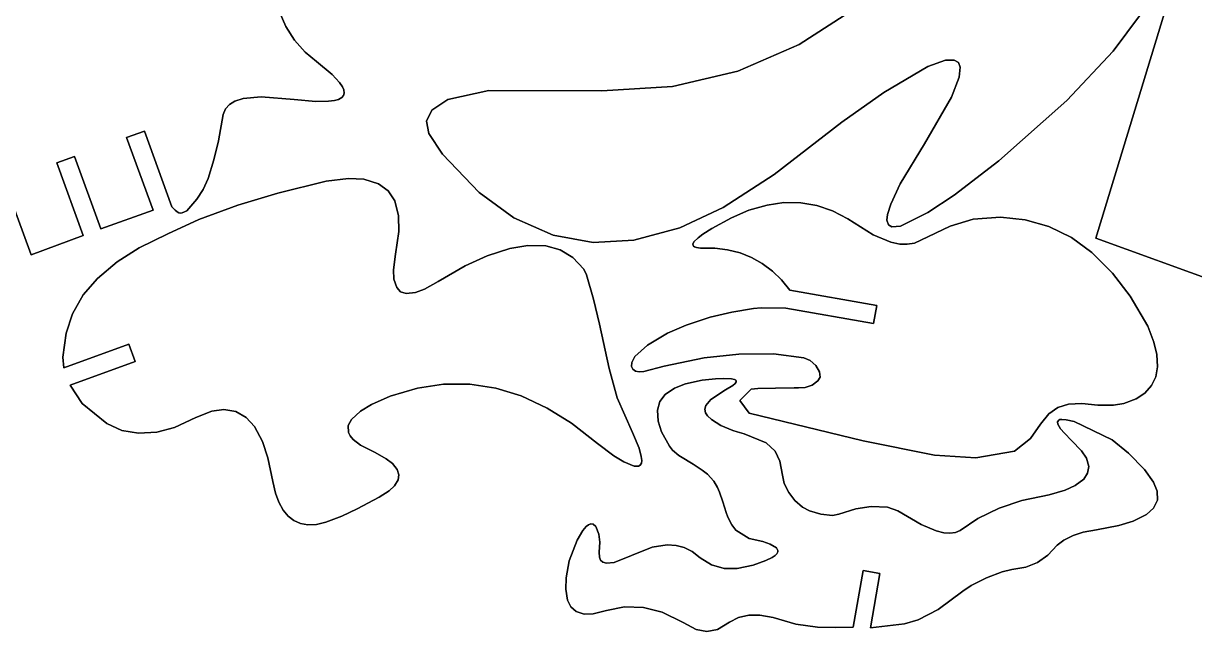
# Model space of a CAD drawing. Extents: x -1 to 600, y 1 to 926.
# Drawn here: x 203 to 395.9, y 307.5 to 407.8 of the extents above; entities that cross this region are included whole.
import ezdxf

# ---------------------------------------------------------------- set-up
doc = ezdxf.new("R2010")
doc.units = 0
doc.layers.add('EXPLORER_DEFAULT', color=253, linetype='CONTINUOUS')

# ---------------------------------------------------------------- blocks, each defined once
blk = doc.blocks.new('A_MODEL_SPACE')
at = {"layer": 'EXPLORER_DEFAULT'}
for p, q in [((392.685577, 415.113403), (379.635315, 372.357147)), ((379.635315, 372.357147), (392.685577, 415.113403)), ((382.526123, 403.171478), (389.137146, 412.079407)), ((389.137146, 412.079407), (382.526123, 403.171478)), ((246.217789, 407.273193), (244.92981, 410.164368)), ((244.92981, 410.164368), (246.217789, 407.273193)), ((340.644348, 410.677673), (330.792603, 404.281982)), ((330.792603, 404.281982), (340.644348, 410.677673)), ((247.620529, 405.007751), (246.217789, 407.273193)), ((246.217789, 407.273193), (247.620529, 405.007751)), ((249.355118, 402.999969), (247.620529, 405.007751)), ((247.620529, 405.007751), (249.355118, 402.999969)), ((330.792603, 404.281982), (320.658325, 399.912567)), ((320.658325, 399.912567), (330.792603, 404.281982)), ((251.236496, 401.475952), (249.355118, 402.999969)), ((249.355118, 402.999969), (251.236496, 401.475952)), ((253.828125, 399.343964), (251.236496, 401.475952)), ((251.236496, 401.475952), (253.828125, 399.343964)), ((351.972229, 400.67041), (354.899078, 401.713348)), ((354.899078, 401.713348), (351.972229, 400.67041)), ((354.899078, 401.713348), (356.33783, 401.726318)), ((356.33783, 401.726318), (354.899078, 401.713348)), ((356.33783, 401.726318), (357.00589, 401.324005)), ((357.00589, 401.324005), (356.33783, 401.726318)), ((374.868164, 395.056396), (382.526123, 403.171478)), ((382.526123, 403.171478), (374.868164, 395.056396)), ((320.658325, 399.912567), (309.921204, 397.367523)), ((309.921204, 397.367523), (320.658325, 399.912567)), ((344.735596, 396.372498), (351.972229, 400.67041)), ((351.972229, 400.67041), (344.735596, 396.372498)), ((357.00589, 401.324005), (357.29306, 400.56134)), ((357.29306, 400.56134), (357.00589, 401.324005)), ((357.29306, 400.56134), (357.129425, 398.894867)), ((357.129425, 398.894867), (357.29306, 400.56134)), ((255.048386, 398.048248), (253.828125, 399.343964)), ((253.828125, 399.343964), (255.048386, 398.048248)), ((255.547714, 397.316223), (255.048386, 398.048248)), ((255.048386, 398.048248), (255.547714, 397.316223)), ((357.129425, 398.894867), (355.882294, 395.609955)), ((355.882294, 395.609955), (357.129425, 398.894867)), ((239.177109, 395.38147), (242.104416, 395.663452)), ((242.104416, 395.663452), (239.177109, 395.38147)), ((242.104416, 395.663452), (247.538467, 395.240295)), ((247.538467, 395.240295), (242.104416, 395.663452)), ((255.412338, 395.547424), (255.702667, 395.866394)), ((255.702667, 395.866394), (255.412338, 395.547424)), ((255.770218, 396.801575), (255.547714, 397.316223)), ((255.547714, 397.316223), (255.770218, 396.801575)), ((255.702667, 395.866394), (255.828842, 396.268982)), ((255.828842, 396.268982), (255.702667, 395.866394)), ((255.828842, 396.268982), (255.770218, 396.801575)), ((255.770218, 396.801575), (255.828842, 396.268982)), ((279.640747, 396.718567), (272.894928, 395.230865)), ((272.894928, 395.230865), (279.640747, 396.718567)), ((298.28006, 396.635437), (279.640747, 396.718567)), ((279.640747, 396.718567), (298.28006, 396.635437)), ((309.921204, 397.367523), (298.28006, 396.635437)), ((298.28006, 396.635437), (309.921204, 397.367523)), ((337.803009, 391.480804), (344.735596, 396.372498)), ((344.735596, 396.372498), (337.803009, 391.480804)), ((355.882294, 395.609955), (351.426605, 387.917114)), ((351.426605, 387.917114), (355.882294, 395.609955)), ((236.227798, 393.669098), (236.894272, 394.418915)), ((236.894272, 394.418915), (236.227798, 393.669098)), ((236.894272, 394.418915), (237.780106, 394.943207)), ((237.780106, 394.943207), (236.894272, 394.418915)), ((237.780106, 394.943207), (239.177109, 395.38147)), ((239.177109, 395.38147), (237.780106, 394.943207)), ((247.538467, 395.240295), (251.161774, 394.908142)), ((251.161774, 394.908142), (247.538467, 395.240295)), ((251.161774, 394.908142), (253.199371, 394.93042)), ((253.199371, 394.93042), (251.161774, 394.908142)), ((253.199371, 394.93042), (254.207626, 395.06427)), ((254.207626, 395.06427), (253.199371, 394.93042)), ((254.207626, 395.06427), (254.845718, 395.242676)), ((254.845718, 395.242676), (254.207626, 395.06427)), ((254.845718, 395.242676), (255.412338, 395.547424)), ((255.412338, 395.547424), (254.845718, 395.242676)), ((272.894928, 395.230865), (270.229828, 393.458832)), ((270.229828, 393.458832), (272.894928, 395.230865)), ((363.701233, 385.109406), (374.868164, 395.056396)), ((374.868164, 395.056396), (363.701233, 385.109406)), ((235.073563, 388.380066), (235.876648, 392.767578)), ((235.876648, 392.767578), (235.073563, 388.380066)), ((235.876648, 392.767578), (236.227798, 393.669098)), ((236.227798, 393.669098), (235.876648, 392.767578)), ((270.229828, 393.458832), (269.390564, 391.660614)), ((269.390564, 391.660614), (270.229828, 393.458832)), ((219.954147, 388.951294), (222.878403, 390.012299)), ((222.878403, 390.012299), (219.954147, 388.951294)), ((222.878403, 390.012299), (227.430374, 377.532257)), ((227.430374, 377.532257), (222.878403, 390.012299)), ((269.390564, 391.660614), (269.755798, 389.587158)), ((269.755798, 389.587158), (269.390564, 391.660614)), ((326.639008, 382.872375), (337.803009, 391.480804)), ((337.803009, 391.480804), (326.639008, 382.872375)), ((224.307709, 376.943542), (219.954147, 388.951294)), ((219.954147, 388.951294), (224.307709, 376.943542)), ((234.339157, 385.260162), (235.073563, 388.380066)), ((235.073563, 388.380066), (234.339157, 385.260162)), ((269.755798, 389.587158), (272.011658, 386.178375)), ((272.011658, 386.178375), (269.755798, 389.587158)), ((351.426605, 387.917114), (347.425598, 381.292572)), ((347.425598, 381.292572), (351.426605, 387.917114)), ((272.011658, 386.178375), (278.047974, 379.870972)), ((278.047974, 379.870972), (272.011658, 386.178375)), ((208.473999, 384.770935), (211.378067, 385.843384)), ((211.378067, 385.843384), (208.473999, 384.770935)), ((212.814835, 372.814423), (208.473999, 384.770935)), ((208.473999, 384.770935), (212.814835, 372.814423)), ((211.378067, 385.843384), (215.73439, 373.877045)), ((215.73439, 373.877045), (211.378067, 385.843384)), ((233.384338, 382.210022), (234.339157, 385.260162)), ((234.339157, 385.260162), (233.384338, 382.210022)), ((356.293091, 379.464203), (363.701233, 385.109406)), ((363.701233, 385.109406), (356.293091, 379.464203)), ((232.572723, 380.36618), (233.384338, 382.210022)), ((233.384338, 382.210022), (232.572723, 380.36618)), ((256.503632, 382.212067), (252.812668, 381.770691)), ((252.812668, 381.770691), (256.503632, 382.212067)), ((259.057739, 382.075134), (256.503632, 382.212067)), ((256.503632, 382.212067), (259.057739, 382.075134)), ((318.256317, 377.400269), (326.639008, 382.872375)), ((326.639008, 382.872375), (318.256317, 377.400269)), ((199.839127, 381.63324), (204.211349, 369.629059)), ((204.211349, 369.629059), (199.839127, 381.63324)), ((231.548706, 378.808685), (232.572723, 380.36618)), ((232.572723, 380.36618), (231.548706, 378.808685)), ((252.812668, 381.770691), (244.874786, 379.786255)), ((244.874786, 379.786255), (252.812668, 381.770691)), ((261.438385, 381.334961), (259.057739, 382.075134)), ((259.057739, 382.075134), (261.438385, 381.334961)), ((263.046783, 380.162811), (261.438385, 381.334961)), ((261.438385, 381.334961), (263.046783, 380.162811)), ((347.425598, 381.292572), (345.85553, 377.977875)), ((345.85553, 377.977875), (347.425598, 381.292572)), ((229.867325, 376.869171), (231.548706, 378.808685)), ((231.548706, 378.808685), (229.867325, 376.869171)), ((244.874786, 379.786255), (238.306763, 377.790863)), ((238.306763, 377.790863), (244.874786, 379.786255)), ((264.13559, 378.492981), (263.046783, 380.162811)), ((263.046783, 380.162811), (264.13559, 378.492981)), ((264.779816, 376.033691), (264.13559, 378.492981)), ((264.13559, 378.492981), (264.779816, 376.033691)), ((278.047974, 379.870972), (283.786499, 375.70108)), ((283.786499, 375.70108), (278.047974, 379.870972)), ((351.992828, 376.574036), (356.293091, 379.464203)), ((356.293091, 379.464203), (351.992828, 376.574036)), ((215.73439, 373.877045), (224.307709, 376.943542)), ((224.307709, 376.943542), (215.73439, 373.877045)), ((227.430374, 377.532257), (227.938248, 376.950012)), ((227.938248, 376.950012), (227.430374, 377.532257)), ((227.938248, 376.950012), (228.282455, 376.666473)), ((228.282455, 376.666473), (227.938248, 376.950012)), ((228.282455, 376.666473), (228.551758, 376.536713)), ((228.551758, 376.536713), (228.282455, 376.666473)), ((228.551758, 376.536713), (228.83403, 376.487885)), ((228.83403, 376.487885), (228.551758, 376.536713)), ((228.83403, 376.487885), (229.121582, 376.516022)), ((229.121582, 376.516022), (228.83403, 376.487885)), ((229.121582, 376.516022), (229.867325, 376.869171)), ((229.867325, 376.869171), (229.121582, 376.516022)), ((238.306763, 377.790863), (231.875443, 375.407867)), ((231.875443, 375.407867), (238.306763, 377.790863)), ((311.100189, 374.048096), (318.256317, 377.400269)), ((318.256317, 377.400269), (311.100189, 374.048096)), ((319.606506, 375.710693), (322.498657, 376.94165)), ((322.498657, 376.94165), (319.606506, 375.710693)), ((322.498657, 376.94165), (325.510406, 377.812714)), ((325.510406, 377.812714), (322.498657, 376.94165)), ((325.510406, 377.812714), (328.26825, 378.212402)), ((328.26825, 378.212402), (325.510406, 377.812714)), ((328.26825, 378.212402), (331.048615, 378.190338)), ((331.048615, 378.190338), (328.26825, 378.212402)), ((331.048615, 378.190338), (333.699677, 377.739044)), ((333.699677, 377.739044), (331.048615, 378.190338)), ((333.699677, 377.739044), (336.244873, 376.865936)), ((336.244873, 376.865936), (333.699677, 377.739044)), ((336.244873, 376.865936), (338.792938, 375.521576)), ((338.792938, 375.521576), (336.244873, 376.865936)), ((345.85553, 377.977875), (345.313812, 376.241455)), ((345.313812, 376.241455), (345.85553, 377.977875)), ((347.501587, 374.310272), (351.992828, 376.574036)), ((351.992828, 376.574036), (347.501587, 374.310272)), ((231.875443, 375.407867), (226.741348, 373.069611)), ((226.741348, 373.069611), (231.875443, 375.407867)), ((264.82251, 373.428345), (264.779816, 376.033691)), ((264.779816, 376.033691), (264.82251, 373.428345)), ((283.786499, 375.70108), (290.227753, 372.861115)), ((290.227753, 372.861115), (283.786499, 375.70108)), ((316.39093, 373.926849), (319.606506, 375.710693)), ((319.606506, 375.710693), (316.39093, 373.926849)), ((338.792938, 375.521576), (342.998596, 372.879089)), ((342.998596, 372.879089), (338.792938, 375.521576)), ((345.313812, 376.241455), (345.229919, 375.317596)), ((345.229919, 375.317596), (345.313812, 376.241455)), ((345.229919, 375.317596), (345.498016, 374.557617)), ((345.498016, 374.557617), (345.229919, 375.317596)), ((345.498016, 374.557617), (346.04425, 374.196869)), ((346.04425, 374.196869), (345.498016, 374.557617)), ((355.669525, 374.333191), (359.451691, 375.463196)), ((359.451691, 375.463196), (355.669525, 374.333191)), ((359.451691, 375.463196), (363.943665, 375.787964)), ((363.943665, 375.787964), (359.451691, 375.463196)), ((363.943665, 375.787964), (367.99762, 375.396423)), ((367.99762, 375.396423), (363.943665, 375.787964)), ((367.99762, 375.396423), (371.908905, 374.284332)), ((371.908905, 374.284332), (367.99762, 375.396423)), ((204.211349, 369.629059), (212.814835, 372.814423)), ((212.814835, 372.814423), (204.211349, 369.629059)), ((226.741348, 373.069611), (222.016891, 370.752991)), ((222.016891, 370.752991), (226.741348, 373.069611)), ((264.256836, 369.687805), (264.82251, 373.428345)), ((264.82251, 373.428345), (264.256836, 369.687805)), ((290.227753, 372.861115), (296.81601, 371.657654)), ((296.81601, 371.657654), (290.227753, 372.861115)), ((303.528778, 372.011627), (311.100189, 374.048096)), ((311.100189, 374.048096), (303.528778, 372.011627)), ((314.111176, 372.427765), (314.920532, 373.02066)), ((314.920532, 373.02066), (314.111176, 372.427765)), ((314.920532, 373.02066), (316.39093, 373.926849)), ((316.39093, 373.926849), (314.920532, 373.02066)), ((342.998596, 372.879089), (345.856842, 371.702576)), ((345.856842, 371.702576), (342.998596, 372.879089)), ((346.04425, 374.196869), (347.501587, 374.310272)), ((347.501587, 374.310272), (346.04425, 374.196869)), ((350.805542, 371.997894), (355.669525, 374.333191)), ((355.669525, 374.333191), (350.805542, 371.997894)), ((371.908905, 374.284332), (375.643677, 372.437164)), ((375.643677, 372.437164), (371.908905, 374.284332)), ((222.016891, 370.752991), (218.406952, 368.459869)), ((218.406952, 368.459869), (222.016891, 370.752991)), ((283.129639, 370.650269), (279.375763, 369.418304)), ((279.375763, 369.418304), (283.129639, 370.650269)), ((286.074158, 371.15036), (283.129639, 370.650269)), ((283.129639, 370.650269), (286.074158, 371.15036)), ((289.025024, 371.072662), (286.074158, 371.15036)), ((286.074158, 371.15036), (289.025024, 371.072662)), ((291.389435, 370.422699), (289.025024, 371.072662)), ((289.025024, 371.072662), (291.389435, 370.422699)), ((296.81601, 371.657654), (303.528778, 372.011627)), ((303.528778, 372.011627), (296.81601, 371.657654)), ((313.26889, 371.387512), (313.424286, 371.739349)), ((313.424286, 371.739349), (313.26889, 371.387512)), ((313.38681, 371.039459), (313.26889, 371.387512)), ((313.26889, 371.387512), (313.38681, 371.039459)), ((313.552063, 370.922974), (313.38681, 371.039459)), ((313.38681, 371.039459), (313.552063, 370.922974)), ((313.424286, 371.739349), (314.111176, 372.427765)), ((314.111176, 372.427765), (313.424286, 371.739349)), ((313.864136, 370.806122), (313.552063, 370.922974)), ((313.552063, 370.922974), (313.864136, 370.806122)), ((314.528748, 370.698212), (313.864136, 370.806122)), ((313.864136, 370.806122), (314.528748, 370.698212)), ((316.869507, 370.681366), (314.528748, 370.698212)), ((314.528748, 370.698212), (316.869507, 370.681366)), ((318.976715, 370.425934), (316.869507, 370.681366)), ((316.869507, 370.681366), (318.976715, 370.425934)), ((345.856842, 371.702576), (347.371887, 371.38092)), ((347.371887, 371.38092), (345.856842, 371.702576)), ((347.371887, 371.38092), (348.595581, 371.335938)), ((348.595581, 371.335938), (347.371887, 371.38092)), ((348.595581, 371.335938), (349.789917, 371.547516)), ((349.789917, 371.547516), (348.595581, 371.335938)), ((349.789917, 371.547516), (350.805542, 371.997894)), ((350.805542, 371.997894), (349.789917, 371.547516)), ((375.643677, 372.437164), (379.015839, 369.968475)), ((379.015839, 369.968475), (375.643677, 372.437164)), ((379.635315, 372.357147), (400.34787, 364.839874)), ((400.34787, 364.839874), (379.635315, 372.357147)), ((263.954163, 367.151611), (264.256836, 369.687805)), ((264.256836, 369.687805), (263.954163, 367.151611)), ((279.375763, 369.418304), (275.768066, 367.764435)), ((275.768066, 367.764435), (279.375763, 369.418304)), ((293.481659, 369.16626), (291.389435, 370.422699)), ((291.389435, 370.422699), (293.481659, 369.16626)), ((295.321625, 367.235382), (293.481659, 369.16626)), ((293.481659, 369.16626), (295.321625, 367.235382)), ((321.033661, 369.913574), (318.976715, 370.425934)), ((318.976715, 370.425934), (321.033661, 369.913574)), ((322.923828, 369.169647), (321.033661, 369.913574)), ((321.033661, 369.913574), (322.923828, 369.169647)), ((324.697205, 368.179779), (322.923828, 369.169647)), ((322.923828, 369.169647), (324.697205, 368.179779)), ((379.015839, 369.968475), (382.389832, 366.585419)), ((382.389832, 366.585419), (379.015839, 369.968475)), ((218.406952, 368.459869), (215.152145, 365.714966)), ((215.152145, 365.714966), (218.406952, 368.459869)), ((264.013367, 365.609467), (263.954163, 367.151611)), ((263.954163, 367.151611), (264.013367, 365.609467)), ((275.768066, 367.764435), (271.294281, 365.226562)), ((271.294281, 365.226562), (275.768066, 367.764435)), ((295.732605, 366.324646), (295.321625, 367.235382)), ((295.321625, 367.235382), (295.732605, 366.324646)), ((326.369995, 366.929352), (324.697205, 368.179779)), ((324.697205, 368.179779), (326.369995, 366.929352)), ((327.872589, 365.475281), (326.369995, 366.929352)), ((326.369995, 366.929352), (327.872589, 365.475281)), ((215.152145, 365.714966), (212.817215, 362.98941)), ((212.817215, 362.98941), (215.152145, 365.714966)), ((264.457031, 364.212921), (264.013367, 365.609467)), ((264.013367, 365.609467), (264.457031, 364.212921)), ((271.294281, 365.226562), (269.018646, 363.944824)), ((269.018646, 363.944824), (271.294281, 365.226562)), ((296.880096, 362.274475), (295.732605, 366.324646)), ((295.732605, 366.324646), (296.880096, 362.274475)), ((329.251953, 363.791901), (327.872589, 365.475281)), ((327.872589, 365.475281), (329.251953, 363.791901)), ((382.389832, 366.585419), (385.294006, 362.769775)), ((385.294006, 362.769775), (382.389832, 366.585419)), ((212.817215, 362.98941), (211.038284, 359.8927)), ((211.038284, 359.8927), (212.817215, 362.98941)), ((265.105133, 363.50647), (264.457031, 364.212921)), ((264.457031, 364.212921), (265.105133, 363.50647)), ((266.023987, 363.213379), (265.105133, 363.50647)), ((265.105133, 363.50647), (266.023987, 363.213379)), ((267.532104, 363.378845), (266.023987, 363.213379)), ((266.023987, 363.213379), (267.532104, 363.378845)), ((269.018646, 363.944824), (267.532104, 363.378845)), ((267.532104, 363.378845), (269.018646, 363.944824)), ((343.57843, 361.265747), (329.251953, 363.791901)), ((329.251953, 363.791901), (343.57843, 361.265747)), ((297.864716, 358.165863), (296.880096, 362.274475)), ((296.880096, 362.274475), (297.864716, 358.165863)), ((343.052612, 358.283752), (343.57843, 361.265747)), ((343.57843, 361.265747), (343.052612, 358.283752)), ((385.294006, 362.769775), (388.236053, 357.841187)), ((388.236053, 357.841187), (385.294006, 362.769775)), ((211.038284, 359.8927), (209.972153, 356.658142)), ((209.972153, 356.658142), (211.038284, 359.8927)), ((312.180542, 358.026917), (316.119629, 359.303772)), ((316.119629, 359.303772), (312.180542, 358.026917)), ((316.119629, 359.303772), (319.65564, 360.157837)), ((319.65564, 360.157837), (316.119629, 359.303772)), ((319.65564, 360.157837), (323.246277, 360.775146)), ((323.246277, 360.775146), (319.65564, 360.157837)), ((323.246277, 360.775146), (324.493835, 360.867401)), ((324.493835, 360.867401), (323.246277, 360.775146)), ((324.493835, 360.867401), (328.598755, 360.832367)), ((328.598755, 360.832367), (324.493835, 360.867401)), ((328.598755, 360.832367), (343.052612, 358.283752)), ((343.052612, 358.283752), (328.598755, 360.832367)), ((299.466919, 350.848969), (297.864716, 358.165863)), ((297.864716, 358.165863), (299.466919, 350.848969)), ((309.068085, 356.677338), (312.180542, 358.026917)), ((312.180542, 358.026917), (309.068085, 356.677338)), ((388.236053, 357.841187), (389.235657, 355.218414)), ((389.235657, 355.218414), (388.236053, 357.841187)), ((209.972153, 356.658142), (209.425171, 352.699646)), ((209.425171, 352.699646), (209.972153, 356.658142)), ((305.769104, 354.693878), (309.068085, 356.677338)), ((309.068085, 356.677338), (305.769104, 354.693878)), ((389.235657, 355.218414), (389.71701, 353.176849)), ((389.71701, 353.176849), (389.235657, 355.218414)), ((209.628433, 350.951385), (220.308121, 354.845215)), ((220.308121, 354.845215), (209.628433, 350.951385)), ((220.308121, 354.845215), (221.349777, 352.027069)), ((221.349777, 352.027069), (220.308121, 354.845215)), ((303.700409, 352.837799), (305.769104, 354.693878)), ((305.769104, 354.693878), (303.700409, 352.837799)), ((320.812622, 353.239258), (315.104889, 352.601044)), ((315.104889, 352.601044), (320.812622, 353.239258)), ((326.54361, 353.253845), (320.812622, 353.239258)), ((320.812622, 353.239258), (326.54361, 353.253845)), ((331.547791, 352.639313), (326.54361, 353.253845)), ((326.54361, 353.253845), (331.547791, 352.639313)), ((389.71701, 353.176849), (389.830353, 351.105408)), ((389.830353, 351.105408), (389.71701, 353.176849)), ((209.425171, 352.699646), (209.628433, 350.951385)), ((209.628433, 350.951385), (209.425171, 352.699646)), ((221.349777, 352.027069), (210.66394, 348.130829)), ((210.66394, 348.130829), (221.349777, 352.027069)), ((303.137482, 351.20462), (303.203186, 351.837341)), ((303.203186, 351.837341), (303.137482, 351.20462)), ((303.203186, 351.837341), (303.700409, 352.837799)), ((303.700409, 352.837799), (303.203186, 351.837341)), ((308.537842, 351.23584), (305.170074, 350.38092)), ((305.170074, 350.38092), (308.537842, 351.23584)), ((315.104889, 352.601044), (308.537842, 351.23584)), ((308.537842, 351.23584), (315.104889, 352.601044)), ((332.583649, 352.164429), (331.547791, 352.639313)), ((331.547791, 352.639313), (332.583649, 352.164429)), ((333.498077, 351.351196), (332.583649, 352.164429)), ((332.583649, 352.164429), (333.498077, 351.351196)), ((334.110779, 350.319611), (333.498077, 351.351196)), ((333.498077, 351.351196), (334.110779, 350.319611)), ((300.79007, 346.009186), (299.466919, 350.848969)), ((299.466919, 350.848969), (300.79007, 346.009186)), ((303.347382, 350.722565), (303.137482, 351.20462)), ((303.137482, 351.20462), (303.347382, 350.722565)), ((303.817078, 350.391876), (303.347382, 350.722565)), ((303.347382, 350.722565), (303.817078, 350.391876)), ((304.394989, 350.28653), (303.817078, 350.391876)), ((303.817078, 350.391876), (304.394989, 350.28653)), ((305.170074, 350.38092), (304.394989, 350.28653)), ((304.394989, 350.28653), (305.170074, 350.38092)), ((333.870605, 348.799469), (334.237885, 349.450317)), ((334.237885, 349.450317), (333.870605, 348.799469)), ((334.237885, 349.450317), (334.110779, 350.319611)), ((334.110779, 350.319611), (334.237885, 349.450317)), ((389.546204, 349.492523), (388.844391, 348.031158)), ((388.844391, 348.031158), (389.546204, 349.492523)), ((389.830353, 351.105408), (389.546204, 349.492523)), ((389.546204, 349.492523), (389.830353, 351.105408)), ((210.66394, 348.130829), (212.613312, 345.067841)), ((212.613312, 345.067841), (210.66394, 348.130829)), ((263.409271, 346.305206), (267.907501, 347.622345)), ((267.907501, 347.622345), (263.409271, 346.305206)), ((267.907501, 347.622345), (272.190247, 348.253174)), ((272.190247, 348.253174), (267.907501, 347.622345)), ((272.190247, 348.253174), (276.514679, 348.249512)), ((276.514679, 348.249512), (272.190247, 348.253174)), ((276.514679, 348.249512), (280.80603, 347.598145)), ((280.80603, 347.598145), (276.514679, 348.249512)), ((280.80603, 347.598145), (284.961914, 346.327667)), ((284.961914, 346.327667), (280.80603, 347.598145)), ((310.245758, 347.633087), (308.704193, 346.556763)), ((308.704193, 346.556763), (310.245758, 347.633087)), ((312.040375, 348.335022), (310.245758, 347.633087)), ((310.245758, 347.633087), (312.040375, 348.335022)), ((314.783997, 348.917877), (312.040375, 348.335022)), ((312.040375, 348.335022), (314.783997, 348.917877)), ((316.981079, 349.14093), (314.783997, 348.917877)), ((314.783997, 348.917877), (316.981079, 349.14093)), ((318.316895, 349.211975), (316.981079, 349.14093)), ((316.981079, 349.14093), (318.316895, 349.211975)), ((319.641083, 349.165863), (318.316895, 349.211975)), ((318.316895, 349.211975), (319.641083, 349.165863)), ((318.64856, 347.311768), (319.830353, 348.033783)), ((319.830353, 348.033783), (318.64856, 347.311768)), ((320.138611, 349.042328), (319.641083, 349.165863)), ((319.641083, 349.165863), (320.138611, 349.042328)), ((319.830353, 348.033783), (320.249176, 348.408936)), ((320.249176, 348.408936), (319.830353, 348.033783)), ((320.340454, 348.910156), (320.138611, 349.042328)), ((320.138611, 349.042328), (320.340454, 348.910156)), ((320.249176, 348.408936), (320.391083, 348.637482)), ((320.391083, 348.637482), (320.249176, 348.408936)), ((320.407776, 348.7836), (320.340454, 348.910156)), ((320.340454, 348.910156), (320.407776, 348.7836)), ((320.391083, 348.637482), (320.407776, 348.7836)), ((320.407776, 348.7836), (320.391083, 348.637482)), ((320.981598, 345.577118), (322.894623, 347.475006)), ((322.894623, 347.475006), (320.981598, 345.577118)), ((322.894623, 347.475006), (323.949249, 347.541351)), ((323.949249, 347.541351), (322.894623, 347.475006)), ((323.949249, 347.541351), (326.889557, 347.639526)), ((326.889557, 347.639526), (323.949249, 347.541351)), ((326.889557, 347.639526), (329.951782, 347.684845)), ((329.951782, 347.684845), (326.889557, 347.639526)), ((329.951782, 347.684845), (330.654694, 347.654572)), ((330.654694, 347.654572), (329.951782, 347.684845)), ((330.654694, 347.654572), (331.787445, 347.718903)), ((331.787445, 347.718903), (330.654694, 347.654572)), ((331.787445, 347.718903), (332.927063, 348.111023)), ((332.927063, 348.111023), (331.787445, 347.718903)), ((332.927063, 348.111023), (333.870605, 348.799469)), ((333.870605, 348.799469), (332.927063, 348.111023)), ((388.844391, 348.031158), (387.723694, 346.788208)), ((387.723694, 346.788208), (388.844391, 348.031158)), ((260.31604, 344.914551), (263.409271, 346.305206)), ((263.409271, 346.305206), (260.31604, 344.914551)), ((284.961914, 346.327667), (289.256622, 344.340149)), ((289.256622, 344.340149), (284.961914, 346.327667)), ((303.314697, 340.316681), (300.79007, 346.009186)), ((300.79007, 346.009186), (303.314697, 340.316681)), ((308.704193, 346.556763), (307.833527, 345.38916)), ((307.833527, 345.38916), (308.704193, 346.556763)), ((315.408966, 344.735504), (316.20462, 345.734985)), ((316.20462, 345.734985), (315.408966, 344.735504)), ((316.20462, 345.734985), (318.64856, 347.311768)), ((318.64856, 347.311768), (316.20462, 345.734985)), ((322.539795, 343.476654), (320.981598, 345.577118)), ((320.981598, 345.577118), (322.539795, 343.476654)), ((386.303986, 345.861023), (384.249451, 345.063904)), ((384.249451, 345.063904), (386.303986, 345.861023)), ((387.723694, 346.788208), (386.303986, 345.861023)), ((386.303986, 345.861023), (387.723694, 346.788208)), ((212.613312, 345.067841), (216.681351, 341.788422)), ((216.681351, 341.788422), (212.613312, 345.067841)), ((231.342514, 342.756653), (233.980377, 343.802887)), ((233.980377, 343.802887), (231.342514, 342.756653)), ((233.980377, 343.802887), (235.990723, 344.086517)), ((235.990723, 344.086517), (233.980377, 343.802887)), ((235.990723, 344.086517), (237.946091, 343.747894)), ((237.946091, 343.747894), (235.990723, 344.086517)), ((237.946091, 343.747894), (239.657059, 342.770508)), ((239.657059, 342.770508), (237.946091, 343.747894)), ((256.992218, 342.468414), (258.507202, 343.835754)), ((258.507202, 343.835754), (256.992218, 342.468414)), ((258.507202, 343.835754), (260.31604, 344.914551)), ((260.31604, 344.914551), (258.507202, 343.835754)), ((289.256622, 344.340149), (293.281525, 341.83194)), ((293.281525, 341.83194), (289.256622, 344.340149)), ((307.833527, 345.38916), (307.440002, 343.991791)), ((307.440002, 343.991791), (307.833527, 345.38916)), ((307.440002, 343.991791), (307.547363, 342.186096)), ((307.547363, 342.186096), (307.440002, 343.991791)), ((315.255066, 344.126251), (315.408966, 344.735504)), ((315.408966, 344.735504), (315.255066, 344.126251)), ((315.351257, 343.563599), (315.255066, 344.126251)), ((315.255066, 344.126251), (315.351257, 343.563599)), ((315.665222, 343.062805), (315.351257, 343.563599)), ((315.351257, 343.563599), (315.665222, 343.062805)), ((373.398285, 344.438293), (371.898193, 343.374817)), ((371.898193, 343.374817), (373.398285, 344.438293)), ((375.150208, 344.999512), (373.398285, 344.438293)), ((373.398285, 344.438293), (375.150208, 344.999512)), ((377.342316, 345.062744), (375.150208, 344.999512)), ((375.150208, 344.999512), (377.342316, 345.062744)), ((379.982483, 344.827118), (377.342316, 345.062744)), ((377.342316, 345.062744), (379.982483, 344.827118)), ((380.693909, 344.785706), (379.982483, 344.827118)), ((379.982483, 344.827118), (380.693909, 344.785706)), ((382.591064, 344.827637), (380.693909, 344.785706)), ((380.693909, 344.785706), (382.591064, 344.827637)), ((384.249451, 345.063904), (382.591064, 344.827637)), ((382.591064, 344.827637), (384.249451, 345.063904)), ((216.681351, 341.788422), (219.192352, 340.654785)), ((219.192352, 340.654785), (216.681351, 341.788422)), ((227.854538, 341.140686), (231.342514, 342.756653)), ((231.342514, 342.756653), (227.854538, 341.140686)), ((239.657059, 342.770508), (241.010162, 341.278046)), ((241.010162, 341.278046), (239.657059, 342.770508)), ((256.459442, 341.459351), (256.992218, 342.468414)), ((256.992218, 342.468414), (256.459442, 341.459351)), ((293.281525, 341.83194), (297.542023, 338.479156)), ((297.542023, 338.479156), (293.281525, 341.83194)), ((307.547363, 342.186096), (308.117706, 340.418182)), ((308.117706, 340.418182), (307.547363, 342.186096)), ((316.3349, 342.469147), (315.665222, 343.062805)), ((315.665222, 343.062805), (316.3349, 342.469147)), ((317.854095, 341.479584), (316.3349, 342.469147)), ((316.3349, 342.469147), (317.854095, 341.479584)), ((341.323425, 338.929657), (322.539795, 343.476654)), ((322.539795, 343.476654), (341.323425, 338.929657)), ((370.545624, 341.669861), (368.869934, 339.287506)), ((368.869934, 339.287506), (370.545624, 341.669861)), ((371.898193, 343.374817), (370.545624, 341.669861)), ((370.545624, 341.669861), (371.898193, 343.374817)), ((373.544189, 342.359863), (373.330444, 342.064392)), ((373.330444, 342.064392), (373.544189, 342.359863)), ((373.330444, 342.064392), (373.383606, 341.702667)), ((373.383606, 341.702667), (373.330444, 342.064392)), ((373.383606, 341.702667), (373.86087, 340.907013)), ((373.86087, 340.907013), (373.383606, 341.702667)), ((373.738861, 342.429932), (373.544189, 342.359863)), ((373.544189, 342.359863), (373.738861, 342.429932)), ((374.077271, 342.466461), (373.738861, 342.429932)), ((373.738861, 342.429932), (374.077271, 342.466461)), ((374.761749, 342.413239), (374.077271, 342.466461)), ((374.077271, 342.466461), (374.761749, 342.413239)), ((376.101318, 342.113159), (374.761749, 342.413239)), ((374.761749, 342.413239), (376.101318, 342.113159)), ((382.342194, 339.072754), (376.101318, 342.113159)), ((376.101318, 342.113159), (382.342194, 339.072754)), ((219.192352, 340.654785), (221.899231, 340.165619)), ((221.899231, 340.165619), (219.192352, 340.654785)), ((221.899231, 340.165619), (224.913742, 340.341583)), ((224.913742, 340.341583), (221.899231, 340.165619)), ((224.913742, 340.341583), (227.854538, 341.140686)), ((227.854538, 341.140686), (224.913742, 340.341583)), ((241.010162, 341.278046), (242.341537, 338.808624)), ((242.341537, 338.808624), (241.010162, 341.278046)), ((256.505951, 340.30603), (256.459442, 341.459351)), ((256.459442, 341.459351), (256.505951, 340.30603)), ((256.7724, 339.776031), (256.505951, 340.30603)), ((256.505951, 340.30603), (256.7724, 339.776031)), ((257.266022, 339.176025), (256.7724, 339.776031)), ((256.7724, 339.776031), (257.266022, 339.176025)), ((304.403961, 337.716034), (303.314697, 340.316681)), ((303.314697, 340.316681), (304.403961, 337.716034)), ((308.117706, 340.418182), (309.387268, 338.023926)), ((309.387268, 338.023926), (308.117706, 340.418182)), ((319.84436, 340.634888), (317.854095, 341.479584)), ((317.854095, 341.479584), (319.84436, 340.634888)), ((320.582764, 340.40625), (319.84436, 340.634888)), ((319.84436, 340.634888), (320.582764, 340.40625)), ((321.695831, 340.103668), (320.582764, 340.40625)), ((320.582764, 340.40625), (321.695831, 340.103668)), ((325.352966, 338.625122), (321.695831, 340.103668)), ((321.695831, 340.103668), (325.352966, 338.625122)), ((373.86087, 340.907013), (374.483459, 340.173828)), ((374.483459, 340.173828), (373.86087, 340.907013)), ((374.483459, 340.173828), (375.668518, 338.994263)), ((375.668518, 338.994263), (374.483459, 340.173828)), ((242.341537, 338.808624), (243.243622, 336.111816)), ((243.243622, 336.111816), (242.341537, 338.808624)), ((258.491821, 338.219482), (257.266022, 339.176025)), ((257.266022, 339.176025), (258.491821, 338.219482)), ((260.92691, 336.985748), (258.491821, 338.219482)), ((258.491821, 338.219482), (260.92691, 336.985748)), ((297.542023, 338.479156), (300.251068, 336.459808)), ((300.251068, 336.459808), (297.542023, 338.479156)), ((304.768982, 336.358337), (304.403961, 337.716034)), ((304.403961, 337.716034), (304.768982, 336.358337)), ((309.387268, 338.023926), (309.881958, 337.397919)), ((309.881958, 337.397919), (309.387268, 338.023926)), ((326.824646, 337.213348), (325.352966, 338.625122)), ((325.352966, 338.625122), (326.824646, 337.213348)), ((353.091064, 336.577118), (341.323425, 338.929657)), ((341.323425, 338.929657), (353.091064, 336.577118)), ((368.869934, 339.287506), (366.234406, 337.238098)), ((366.234406, 337.238098), (368.869934, 339.287506)), ((375.668518, 338.994263), (377.311401, 337.30484)), ((377.311401, 337.30484), (375.668518, 338.994263)), ((385.067444, 336.905304), (382.342194, 339.072754)), ((382.342194, 339.072754), (385.067444, 336.905304)), ((243.243622, 336.111816), (244.044128, 332.200867)), ((244.044128, 332.200867), (243.243622, 336.111816)), ((262.719482, 335.987244), (260.92691, 336.985748)), ((260.92691, 336.985748), (262.719482, 335.987244)), ((263.761261, 335.17926), (262.719482, 335.987244)), ((262.719482, 335.987244), (263.761261, 335.17926)), ((300.251068, 336.459808), (301.88266, 335.439575)), ((301.88266, 335.439575), (300.251068, 336.459808)), ((304.83017, 335.663757), (304.768982, 336.358337)), ((304.768982, 336.358337), (304.83017, 335.663757)), ((309.881958, 337.397919), (310.970673, 336.520142)), ((310.970673, 336.520142), (309.881958, 337.397919)), ((310.970673, 336.520142), (311.214172, 336.362915)), ((311.214172, 336.362915), (310.970673, 336.520142)), ((311.214172, 336.362915), (313.324554, 335.07962)), ((313.324554, 335.07962), (311.214172, 336.362915)), ((327.565643, 335.571716), (326.824646, 337.213348)), ((326.824646, 337.213348), (327.565643, 335.571716)), ((359.91275, 336.106628), (353.091064, 336.577118)), ((353.091064, 336.577118), (359.91275, 336.106628)), ((366.234406, 337.238098), (359.91275, 336.106628)), ((359.91275, 336.106628), (366.234406, 337.238098)), ((377.311401, 337.30484), (378.117188, 336.063232)), ((378.117188, 336.063232), (377.311401, 337.30484)), ((378.117188, 336.063232), (378.490387, 334.702637)), ((378.490387, 334.702637), (378.117188, 336.063232)), ((387.671387, 334.179962), (385.067444, 336.905304)), ((385.067444, 336.905304), (387.671387, 334.179962)), ((264.553009, 334.181732), (263.761261, 335.17926)), ((263.761261, 335.17926), (264.553009, 334.181732)), ((264.816498, 333.348511), (264.553009, 334.181732)), ((264.553009, 334.181732), (264.816498, 333.348511)), ((301.88266, 335.439575), (303.592163, 334.724701)), ((303.592163, 334.724701), (301.88266, 335.439575)), ((303.592163, 334.724701), (304.291656, 334.732635)), ((304.291656, 334.732635), (303.592163, 334.724701)), ((304.291656, 334.732635), (304.581207, 334.917145)), ((304.581207, 334.917145), (304.291656, 334.732635)), ((304.581207, 334.917145), (304.77179, 335.253906)), ((304.77179, 335.253906), (304.581207, 334.917145)), ((304.77179, 335.253906), (304.83017, 335.663757)), ((304.83017, 335.663757), (304.77179, 335.253906)), ((313.324554, 335.07962), (314.821777, 334.104584)), ((314.821777, 334.104584), (313.324554, 335.07962)), ((314.821777, 334.104584), (315.695007, 333.419464)), ((315.695007, 333.419464), (314.821777, 334.104584)), ((328.01535, 333.270203), (327.565643, 335.571716)), ((327.565643, 335.571716), (328.01535, 333.270203)), ((378.490387, 334.702637), (378.315582, 333.588806)), ((378.315582, 333.588806), (378.490387, 334.702637)), ((389.187012, 332.126892), (387.671387, 334.179962)), ((387.671387, 334.179962), (389.187012, 332.126892)), ((244.044128, 332.200867), (244.50293, 330.276215)), ((244.50293, 330.276215), (244.044128, 332.200867)), ((264.09259, 331.493469), (264.694855, 332.492889)), ((264.694855, 332.492889), (264.09259, 331.493469)), ((264.694855, 332.492889), (264.816498, 333.348511)), ((264.816498, 333.348511), (264.694855, 332.492889)), ((315.695007, 333.419464), (316.739532, 332.296051)), ((316.739532, 332.296051), (315.695007, 333.419464)), ((316.739532, 332.296051), (317.328094, 331.256897)), ((317.328094, 331.256897), (316.739532, 332.296051)), ((328.325653, 331.8909), (328.01535, 333.270203)), ((328.01535, 333.270203), (328.325653, 331.8909)), ((377.668793, 332.628052), (376.263702, 331.570892)), ((376.263702, 331.570892), (377.668793, 332.628052)), ((378.315582, 333.588806), (377.668793, 332.628052)), ((377.668793, 332.628052), (378.315582, 333.588806)), ((389.785645, 330.655762), (389.187012, 332.126892)), ((389.187012, 332.126892), (389.785645, 330.655762)), ((244.50293, 330.276215), (245.034317, 328.82608)), ((245.034317, 328.82608), (244.50293, 330.276215)), ((261.589539, 329.614166), (263.202393, 330.662354)), ((263.202393, 330.662354), (261.589539, 329.614166)), ((263.202393, 330.662354), (264.09259, 331.493469)), ((264.09259, 331.493469), (263.202393, 330.662354)), ((317.328094, 331.256897), (317.649017, 330.473083)), ((317.649017, 330.473083), (317.328094, 331.256897)), ((317.649017, 330.473083), (318.186584, 328.864349)), ((318.186584, 328.864349), (317.649017, 330.473083)), ((329.064362, 330.395905), (328.325653, 331.8909)), ((328.325653, 331.8909), (329.064362, 330.395905)), ((330.060822, 329.115692), (329.064362, 330.395905)), ((329.064362, 330.395905), (330.060822, 329.115692)), ((371.961517, 330.009552), (367.478607, 329.066833)), ((367.478607, 329.066833), (371.961517, 330.009552)), ((374.619843, 330.815857), (371.961517, 330.009552)), ((371.961517, 330.009552), (374.619843, 330.815857)), ((376.263702, 331.570892), (374.619843, 330.815857)), ((374.619843, 330.815857), (376.263702, 331.570892)), ((389.800629, 329.148865), (389.785645, 330.655762)), ((389.785645, 330.655762), (389.800629, 329.148865)), ((245.034317, 328.82608), (245.771149, 327.48056)), ((245.771149, 327.48056), (245.034317, 328.82608)), ((257.953735, 327.712189), (261.589539, 329.614166)), ((261.589539, 329.614166), (257.953735, 327.712189)), ((318.186584, 328.864349), (318.758179, 327.107239)), ((318.758179, 327.107239), (318.186584, 328.864349)), ((331.314056, 328.004608), (330.060822, 329.115692)), ((330.060822, 329.115692), (331.314056, 328.004608)), ((342.633972, 328.093475), (340.090088, 327.70459)), ((340.090088, 327.70459), (342.633972, 328.093475)), ((345.338409, 327.969727), (342.633972, 328.093475)), ((342.633972, 328.093475), (345.338409, 327.969727)), ((367.478607, 329.066833), (363.746552, 327.831024)), ((363.746552, 327.831024), (367.478607, 329.066833)), ((389.175415, 327.82959), (389.800629, 329.148865)), ((389.800629, 329.148865), (389.175415, 327.82959)), ((245.771149, 327.48056), (246.56073, 326.521179)), ((246.56073, 326.521179), (245.771149, 327.48056)), ((246.56073, 326.521179), (247.535202, 325.766449)), ((247.535202, 325.766449), (246.56073, 326.521179)), ((252.769073, 325.512726), (255.395615, 326.519958)), ((255.395615, 326.519958), (252.769073, 325.512726)), ((255.395615, 326.519958), (257.953735, 327.712189)), ((257.953735, 327.712189), (255.395615, 326.519958)), ((318.758179, 327.107239), (319.041809, 326.355804)), ((319.041809, 326.355804), (318.758179, 327.107239)), ((319.041809, 326.355804), (319.693787, 325.059357)), ((319.693787, 325.059357), (319.041809, 326.355804)), ((332.470001, 327.368866), (331.314056, 328.004608)), ((331.314056, 328.004608), (332.470001, 327.368866)), ((334.341888, 326.827271), (332.470001, 327.368866)), ((332.470001, 327.368866), (334.341888, 326.827271)), ((336.288727, 326.642029), (334.341888, 326.827271)), ((334.341888, 326.827271), (336.288727, 326.642029)), ((337.304779, 326.835297), (336.288727, 326.642029)), ((336.288727, 326.642029), (337.304779, 326.835297)), ((340.090088, 327.70459), (337.304779, 326.835297)), ((337.304779, 326.835297), (340.090088, 327.70459)), ((347.024597, 327.371338), (345.338409, 327.969727)), ((345.338409, 327.969727), (347.024597, 327.371338)), ((350.870331, 325.109863), (347.024597, 327.371338)), ((347.024597, 327.371338), (350.870331, 325.109863)), ((363.746552, 327.831024), (360.215485, 326.127411)), ((360.215485, 326.127411), (363.746552, 327.831024)), ((385.840698, 325.701447), (388.034973, 326.802429)), ((388.034973, 326.802429), (385.840698, 325.701447)), ((388.034973, 326.802429), (389.175415, 327.82959)), ((389.175415, 327.82959), (388.034973, 326.802429)), ((247.535202, 325.766449), (248.623367, 325.286194)), ((248.623367, 325.286194), (247.535202, 325.766449)), ((248.623367, 325.286194), (249.80011, 325.074951)), ((249.80011, 325.074951), (248.623367, 325.286194)), ((249.80011, 325.074951), (251.222229, 325.121094)), ((251.222229, 325.121094), (249.80011, 325.074951)), ((251.222229, 325.121094), (252.769073, 325.512726)), ((252.769073, 325.512726), (251.222229, 325.121094)), ((295.654022, 324.785736), (295.130096, 324.160461)), ((295.130096, 324.160461), (295.654022, 324.785736)), ((296.048828, 325.091736), (295.654022, 324.785736)), ((295.654022, 324.785736), (296.048828, 325.091736)), ((296.46402, 325.2341), (296.048828, 325.091736)), ((296.048828, 325.091736), (296.46402, 325.2341)), ((296.806915, 325.19397), (296.46402, 325.2341)), ((296.46402, 325.2341), (296.806915, 325.19397)), ((297.286896, 324.785217), (296.806915, 325.19397)), ((296.806915, 325.19397), (297.286896, 324.785217)), ((297.755096, 323.564728), (297.286896, 324.785217)), ((297.286896, 324.785217), (297.755096, 323.564728)), ((319.693787, 325.059357), (320.337616, 324.187805)), ((320.337616, 324.187805), (319.693787, 325.059357)), ((353.3349, 324.090729), (350.870331, 325.109863)), ((350.870331, 325.109863), (353.3349, 324.090729)), ((360.215485, 326.127411), (357.286652, 324.143066)), ((357.286652, 324.143066), (360.215485, 326.127411)), ((377.578583, 323.849365), (379.781494, 324.271332)), ((379.781494, 324.271332), (377.578583, 323.849365)), ((379.781494, 324.271332), (383.451202, 324.970306)), ((383.451202, 324.970306), (379.781494, 324.271332)), ((383.451202, 324.970306), (385.840698, 325.701447)), ((385.840698, 325.701447), (383.451202, 324.970306)), ((294.208527, 322.54364), (292.896851, 319.157074)), ((292.896851, 319.157074), (294.208527, 322.54364)), ((295.130096, 324.160461), (294.208527, 322.54364)), ((294.208527, 322.54364), (295.130096, 324.160461)), ((297.905304, 322.212982), (297.755096, 323.564728)), ((297.755096, 323.564728), (297.905304, 322.212982)), ((320.337616, 324.187805), (322.517883, 322.816864)), ((322.517883, 322.816864), (320.337616, 324.187805)), ((322.517883, 322.816864), (324.790894, 322.303894)), ((324.790894, 322.303894), (322.517883, 322.816864)), ((324.790894, 322.303894), (326.005127, 321.895416)), ((326.005127, 321.895416), (324.790894, 322.303894)), ((354.630829, 323.776978), (353.3349, 324.090729)), ((353.3349, 324.090729), (354.630829, 323.776978)), ((355.605591, 323.700287), (354.630829, 323.776978)), ((354.630829, 323.776978), (355.605591, 323.700287)), ((356.559387, 323.830231), (355.605591, 323.700287)), ((355.605591, 323.700287), (356.559387, 323.830231)), ((357.286652, 324.143066), (356.559387, 323.830231)), ((356.559387, 323.830231), (357.286652, 324.143066)), ((373.264252, 321.734497), (374.369843, 322.566559)), ((374.369843, 322.566559), (373.264252, 321.734497)), ((374.369843, 322.566559), (375.92038, 323.326172)), ((375.92038, 323.326172), (374.369843, 322.566559)), ((375.92038, 323.326172), (377.578583, 323.849365)), ((377.578583, 323.849365), (375.92038, 323.326172)), ((297.802277, 320.579926), (297.905304, 322.212982)), ((297.905304, 322.212982), (297.802277, 320.579926)), ((297.853333, 319.754272), (297.802277, 320.579926)), ((297.802277, 320.579926), (297.853333, 319.754272)), ((306.563354, 321.403839), (303.123657, 320.019043)), ((303.123657, 320.019043), (306.563354, 321.403839)), ((309.031342, 321.796143), (306.563354, 321.403839)), ((306.563354, 321.403839), (309.031342, 321.796143)), ((310.495087, 321.691284), (309.031342, 321.796143)), ((309.031342, 321.796143), (310.495087, 321.691284)), ((311.835632, 321.325989), (310.495087, 321.691284)), ((310.495087, 321.691284), (311.835632, 321.325989)), ((313.162994, 320.653046), (311.835632, 321.325989)), ((311.835632, 321.325989), (313.162994, 320.653046)), ((314.488953, 319.616119), (313.162994, 320.653046)), ((313.162994, 320.653046), (314.488953, 319.616119)), ((326.005127, 321.895416), (327.036194, 321.28064)), ((327.036194, 321.28064), (326.005127, 321.895416)), ((327.036194, 321.28064), (327.277985, 320.856323)), ((327.277985, 320.856323), (327.036194, 321.28064)), ((327.254578, 320.599579), (327.084015, 320.292694)), ((327.084015, 320.292694), (327.254578, 320.599579)), ((327.277985, 320.856323), (327.254578, 320.599579)), ((327.254578, 320.599579), (327.277985, 320.856323)), ((371.725494, 320.069489), (373.264252, 321.734497)), ((373.264252, 321.734497), (371.725494, 320.069489)), ((292.896851, 319.157074), (292.398407, 316.357941)), ((292.398407, 316.357941), (292.896851, 319.157074)), ((298.052368, 319.26413), (297.853333, 319.754272)), ((297.853333, 319.754272), (298.052368, 319.26413)), ((298.427948, 318.918182), (298.052368, 319.26413)), ((298.052368, 319.26413), (298.427948, 318.918182)), ((299.022614, 318.732056), (298.427948, 318.918182)), ((298.427948, 318.918182), (299.022614, 318.732056)), ((300.302704, 318.859894), (299.022614, 318.732056)), ((299.022614, 318.732056), (300.302704, 318.859894)), ((303.123657, 320.019043), (300.302704, 318.859894)), ((300.302704, 318.859894), (303.123657, 320.019043)), ((316.348663, 318.462555), (314.488953, 319.616119)), ((314.488953, 319.616119), (316.348663, 318.462555)), ((318.396332, 317.880127), (316.348663, 318.462555)), ((316.348663, 318.462555), (318.396332, 317.880127)), ((323.18045, 318.425385), (320.545074, 317.855743)), ((320.545074, 317.855743), (323.18045, 318.425385)), ((325.275269, 319.174438), (323.18045, 318.425385)), ((323.18045, 318.425385), (325.275269, 319.174438)), ((326.336426, 319.699677), (325.275269, 319.174438)), ((325.275269, 319.174438), (326.336426, 319.699677)), ((326.822205, 320.03418), (326.336426, 319.699677)), ((326.336426, 319.699677), (326.822205, 320.03418)), ((327.084015, 320.292694), (326.822205, 320.03418)), ((326.822205, 320.03418), (327.084015, 320.292694)), ((368.101227, 318.105988), (370.024536, 318.883484)), ((370.024536, 318.883484), (368.101227, 318.105988)), ((370.024536, 318.883484), (371.725494, 320.069489)), ((371.725494, 320.069489), (370.024536, 318.883484)), ((320.545074, 317.855743), (318.396332, 317.880127)), ((318.396332, 317.880127), (320.545074, 317.855743)), ((339.658356, 308.189392), (341.296661, 317.548462)), ((341.296661, 317.548462), (339.658356, 308.189392)), ((341.296661, 317.548462), (344.091583, 317.062866)), ((344.091583, 317.062866), (341.296661, 317.548462)), ((344.091583, 317.062866), (342.508484, 308.078613)), ((342.508484, 308.078613), (344.091583, 317.062866)), ((361.629852, 316.324585), (364.231476, 317.328888)), ((364.231476, 317.328888), (361.629852, 316.324585)), ((364.231476, 317.328888), (365.835999, 317.714081)), ((365.835999, 317.714081), (364.231476, 317.328888)), ((365.835999, 317.714081), (368.101227, 318.105988)), ((368.101227, 318.105988), (365.835999, 317.714081)), ((292.398407, 316.357941), (292.309906, 314.467377)), ((292.309906, 314.467377), (292.398407, 316.357941)), ((357.731537, 314.116669), (359.139435, 315.070343)), ((359.139435, 315.070343), (357.731537, 314.116669)), ((359.139435, 315.070343), (361.629852, 316.324585)), ((361.629852, 316.324585), (359.139435, 315.070343)), ((292.309906, 314.467377), (292.590546, 312.639526)), ((292.590546, 312.639526), (292.309906, 314.467377)), ((292.590546, 312.639526), (293.132874, 311.536469)), ((293.132874, 311.536469), (292.590546, 312.639526)), ((353.705658, 311.109558), (357.731537, 314.116669)), ((357.731537, 314.116669), (353.705658, 311.109558)), ((293.132874, 311.536469), (294.039124, 310.762207)), ((294.039124, 310.762207), (293.132874, 311.536469)), ((294.039124, 310.762207), (295.365723, 310.36441)), ((295.365723, 310.36441), (294.039124, 310.762207)), ((296.81308, 310.408142), (299.008514, 310.951172)), ((299.008514, 310.951172), (296.81308, 310.408142)), ((299.008514, 310.951172), (302.017487, 311.578857)), ((302.017487, 311.578857), (299.008514, 310.951172)), ((302.017487, 311.578857), (305.149017, 311.469666)), ((305.149017, 311.469666), (302.017487, 311.578857)), ((305.149017, 311.469666), (308.199738, 310.661499)), ((308.199738, 310.661499), (305.149017, 311.469666)), ((350.397705, 309.399017), (353.705658, 311.109558)), ((353.705658, 311.109558), (350.397705, 309.399017)), ((295.365723, 310.36441), (296.81308, 310.408142)), ((296.81308, 310.408142), (295.365723, 310.36441)), ((308.199738, 310.661499), (311.667175, 308.986664)), ((311.667175, 308.986664), (308.199738, 310.661499)), ((311.667175, 308.986664), (313.786682, 307.80011)), ((313.786682, 307.80011), (311.667175, 308.986664)), ((317.347626, 307.833405), (319.280029, 309.029877)), ((319.280029, 309.029877), (317.347626, 307.833405)), ((319.280029, 309.029877), (320.762054, 309.77832)), ((320.762054, 309.77832), (319.280029, 309.029877)), ((320.762054, 309.77832), (322.491852, 310.174866)), ((322.491852, 310.174866), (320.762054, 309.77832)), ((322.491852, 310.174866), (324.282349, 310.191193)), ((324.282349, 310.191193), (322.491852, 310.174866)), ((324.282349, 310.191193), (326.492493, 309.813751)), ((326.492493, 309.813751), (324.282349, 310.191193)), ((326.492493, 309.813751), (330.225616, 308.688171)), ((330.225616, 308.688171), (326.492493, 309.813751)), ((348.120758, 308.758209), (350.397705, 309.399017)), ((350.397705, 309.399017), (348.120758, 308.758209)), ((313.786682, 307.80011), (315.576141, 307.47049)), ((315.576141, 307.47049), (313.786682, 307.80011)), ((315.576141, 307.47049), (317.347626, 307.833405)), ((317.347626, 307.833405), (315.576141, 307.47049)), ((330.225616, 308.688171), (333.808533, 308.214844)), ((333.808533, 308.214844), (330.225616, 308.688171)), ((333.808533, 308.214844), (336.749786, 308.138519)), ((336.749786, 308.138519), (333.808533, 308.214844)), ((336.749786, 308.138519), (339.658356, 308.189392)), ((339.658356, 308.189392), (336.749786, 308.138519)), ((342.508484, 308.078613), (348.120758, 308.758209)), ((348.120758, 308.758209), (342.508484, 308.078613))]:
    blk.add_line(p, q, dxfattribs=at)

msp = doc.modelspace()

# ---------------------------------------------------------------- block references
at = {"layer": 'EXPLORER_DEFAULT'}
msp.add_blockref('A_MODEL_SPACE', (0, 0), dxfattribs=at)

doc.saveas('drawing.dxf')
